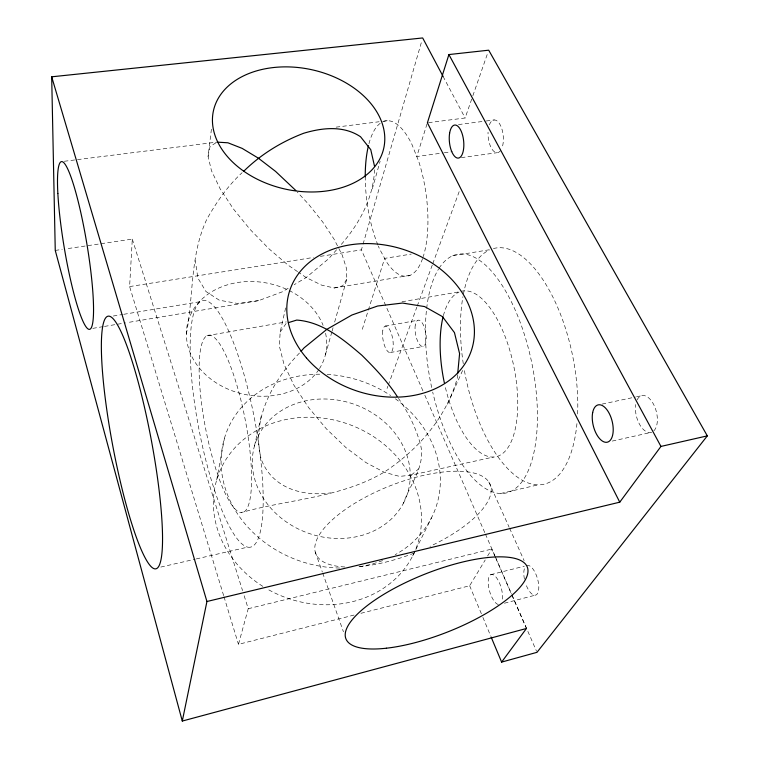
<?xml version="1.0" encoding="UTF-8"?>
<svg xmlns="http://www.w3.org/2000/svg" width="759" height="759" viewBox="0 0 759 759"><rect width="100%" height="100%" fill="white"/><g stroke="black" fill="none" stroke-linecap="round" stroke-linejoin="round"><path stroke-width="0.57" stroke-dasharray="3.79 2.85" d="M223.658 595.654L129.609 286.579L132.303 239.104L66.934 248.705M285.631 307.917L280.194 332.025L279.303 345.914L283.942 364.092L293.923 385.183L308.486 407.412L326.398 428.863L346.076 447.715L365.819 462.487L384.073 472.202L399.538 476.405L411.274 475.134L493.35 457.06M457.601 374.614L457.269 378.115C446.283 417.687 417.934 450.002 384.073 472.202C340.763 497.913 288.619 499.223 241.077 512.61A90.302 20.284 79.1 0 1 199.304 377.47A90.302 20.284 79.1 0 1 235.783 381.587A90.302 20.284 79.1 0 1 241.077 512.61M341.303 244.398C359.415 223.696 373.466 197.71 374.548 169.75M186.353 333.951C193.687 295.801 189.949 254.682 206.998 218.924C216.59 202.055 227.747 185.832 242.13 172.682M297.575 271.656L288.041 265.109L268.828 248.677L250.072 229.408L233.345 208.858L220.11 188.744L211.486 170.775L208.089 156.401L211.6 127.702M299.482 353.03C272.69 380.496 250.831 420.021 261.267 459.299C272.007 488.179 302.452 496.766 330.63 492.885M216.666 480.049L224.436 438.285M208.089 156.401L210.015 146.667L215.917 142.768M254.455 446.083L261.143 416.416M354.064 615.046L238.468 644.334L248.231 608.718L243.981 595.151M325.402 354.823L331.787 332.233M332.1 331.104L333.059 327.717M334.662 322.063L346.787 279.151L346.559 268.639L342.195 255.033L334.064 239.161L322.66 221.922L308.6 204.247L297.424 192.226M372.271 189L380.126 161.202M403.409 503.255A80.141 68.405 19.1 0 0 323.059 398.987A80.141 68.405 19.1 0 0 267.386 504.014A80.141 68.405 19.1 0 0 403.409 503.255C410.097 484.033 426.16 465.58 420.363 444.053C415.809 427.649 408.247 412.213 398.428 398.323M422.943 390.876L361.417 249.853L362.736 245.29M363.068 244.151L422.013 40.227M362.29 329.311L367.963 311.294M368.324 310.175L384.642 258.383L411.274 254.075M427.032 123.916L416.757 156.525L443.152 152.929M428.531 122.654L465.134 117.987L472.477 96.867M472.857 95.757L487.923 52.418M387.062 388.485L387.877 386.255M388.285 385.145L416.833 307.196M417.241 306.086L432.336 264.891M432.744 263.771L459.669 190.281M447.554 404.224L462.705 370.231M412.697 555.892L415.306 550.598M415.828 549.544L431.501 517.809M360.933 613.3L469.65 585.758L485.219 559.962M487.61 555.996L491.804 549.051L495.551 557.637M346.787 279.151L342.688 285.801L334.302 287.974L321.911 285.261L306.162 277.547L298.534 272.31M280.194 332.025L286.257 323.296M336.607 249.73L328.799 258.61L306.162 277.547L294.188 284.701M411.274 475.134L418.759 468.825M288.192 288.278L282.206 291.854L258.686 300.621L126.687 322.698M504.431 603.215L535.92 595.009M490.722 574.667L524.317 566.205M248.231 608.718L491.804 549.051M500.703 493.483L538.074 484.868M160.832 567.058L195.139 559.193M196.277 558.928L247.738 547.125A125.577 28.263 79.1 0 0 242.13 368.011A125.577 28.263 79.1 0 0 190.291 356.531A125.577 28.263 79.1 0 0 247.738 547.125M612.266 441.074L651.383 432.355A18.984 10.218 75.6 0 1 639.647 424.499A18.984 10.218 75.6 0 1 635.719 404.556M602.124 404.082L635.416 397.023M636.564 396.777L641.156 395.809M390.449 352.527L423.19 346.417M385.192 326.123L417.953 320.241M206.951 335.687L286.257 321.901M402.004 301.778L459.992 291.693M92.807 328.362L103.319 326.598M104.486 326.408L125.51 322.888M334.302 287.974L410.135 275.299M113.271 316.029L122.56 314.492M123.726 314.302L200.385 301.655M452.743 255.764L490.305 249.607M129.609 286.579L313.42 257.453M320.44 256.343L361.417 249.853M55.255 250.423L62.266 249.388M461.33 157.635L496.927 152.73M444.3 152.777L452.326 151.686M258.686 300.621L237.273 303.41L219.351 300.232L205.964 291.513L197.843 277.984L195.329 260.603M458.474 124.571L485.048 121.146M486.206 120.994L494.299 119.95M64.306 161.269L216.894 142.113M336.123 127.142L379.102 121.753M383.741 121.165L387.232 120.728M443.076 76.412L465.134 117.987M488.815 481.946L509.137 527.23M509.621 528.302L524.137 560.645M424.841 395.211L484.944 532.989M485.418 534.07L494.887 555.768M495.352 556.859L511.443 593.737M511.917 594.828L536.528 651.231M496.016 558.709L526.452 628.48M469.65 585.758L482.439 616.289M482.895 617.38L490.656 635.928M315.241 551.964L322.29 571.925M322.689 573.036L343.447 631.82M132.303 239.104L242.557 590.635M224 596.783L238.468 644.334M395.363 398.788A111.269 95.046 19.2 0 1 395.24 554.677M382.621 560.569A111.269 95.046 19.2 0 1 357.508 566.964M339.652 568.026A111.269 95.046 19.2 0 1 221.467 469.736A111.269 95.046 19.2 0 1 321.361 374.206M327.129 374.396A111.269 95.046 19.2 0 1 390.657 395.524M262.842 586.365A105.454 92.19 19.6 0 1 266.703 425.543A105.454 92.19 19.6 0 1 421.482 518.938A105.454 92.19 19.6 0 1 266.779 588.747M461.102 291.342A84.524 35.682 78.5 0 1 513.302 364.007A84.524 35.682 78.5 0 1 497.221 456.406A84.524 35.682 78.5 0 1 444.812 384.946M443.379 315.668A84.524 35.682 78.5 0 1 459.034 292.073M498.331 604.515A15.588 6.034 74.3 0 1 488.331 584.62A15.588 6.034 74.3 0 1 495.674 576.707A15.588 6.034 74.3 0 1 502.306 600.236M637.067 399.974A18.984 10.218 75.6 0 1 653.423 404.035A18.984 10.218 75.6 0 1 653.746 430.941M576.944 423.598A120.539 54.525 78.4 0 1 524.403 481.358A120.539 54.525 78.4 0 1 464.005 368.267M463.275 363.713A120.539 54.525 78.4 0 1 462.933 296.712M463.351 294.454A120.539 54.525 78.4 0 1 489.299 250.053M493.416 248.554A120.539 54.525 78.4 0 1 552.277 295.868A120.539 54.525 78.4 0 1 577.59 414.442M526.556 565.635A15.436 6.395 73.8 0 1 537.03 577.172A15.436 6.395 73.8 0 1 536.243 594.847A15.436 6.395 73.8 0 1 525.74 583.899M524.431 579.108A15.436 6.395 73.8 0 1 525.219 566.878M500.551 150.624A16.451 7.543 84.2 0 1 492.117 149.324A16.451 7.543 84.2 0 1 488.046 132.208M489.375 124.884A16.451 7.543 84.2 0 1 500.124 124.732A16.451 7.543 84.2 0 1 501.936 148.033M439.072 268.25A121.782 51.517 78.5 0 1 522.676 329.273A121.782 51.517 78.5 0 1 514.441 489.251A121.782 51.517 78.5 0 1 432.696 392.042M431.681 387.507A121.782 51.517 78.5 0 1 426.539 309.492M426.662 308.372A121.782 51.517 78.5 0 1 438.503 269.16M325.564 333.248A70.691 56.773 11.4 0 1 319.482 368.589M318.894 369.5A70.691 56.773 11.4 0 1 224.512 387.517A70.691 56.773 11.4 0 1 193.972 308.619A70.691 56.773 11.4 0 1 288.126 290.023M289.17 290.536A70.691 56.773 11.4 0 1 323.125 325.402M422.602 258.534A78.367 29.8 82.3 0 1 386.663 262.111L379.623 249.075A78.367 29.8 82.3 0 1 378.333 246.096M377.916 245.072A78.367 29.8 82.3 0 1 365.24 176.951M368.95 143.707A78.367 29.8 82.3 0 1 411.833 144.21L418.731 161.449A78.367 29.8 82.3 0 1 423.256 256.589M344.757 566.964A93.793 35.73 -21.6 0 1 348.229 507.486A93.793 35.73 -21.6 0 1 480.77 475.438A93.793 35.73 -21.6 0 1 430.002 546.347M414.063 553.159A93.793 35.73 -21.6 0 1 357.214 566.783M382.726 330.886A13.472 4.848 79.6 0 0 389.149 352.413A13.472 4.848 79.6 0 0 391.729 334.634A13.472 4.848 79.6 0 0 382.726 330.886M415.287 325.013A13.358 5.142 79.6 0 0 421.814 346.322A13.358 5.142 79.6 0 0 424.774 328.619A13.358 5.142 79.6 0 0 415.287 325.013"/><path stroke-width="1.14" d="M457.715 373.447L459.593 353.628L454.461 332.622L442.431 316.607L424.613 306.579L402.46 303.05L377.65 306.01L351.901 315.023L326.882 329.311L304.103 347.85L301.029 351.303M491.111 637.01L501.614 662.095L526.452 628.48L182.293 721.05L206.932 601.507L51.688 76.811L422.668 37.95L443.076 76.412M501.614 662.095L537.002 652.323L707.312 435.875L488.701 50.189L448.901 54.563L427.393 122.797L619.761 502.173L206.932 601.507M619.761 502.173L660.956 446.425L707.312 435.875M243.838 171.155C260.859 154.409 281.466 141.724 303.742 133.242C322.366 127.664 343.552 125.358 360.544 136.753L370.753 149.656L374.557 166.373M288.354 322.651L296.75 320.07C322.3 321.901 343.077 339.15 361.739 355.136C374.623 367.868 387.223 381.122 397.128 396.35M218.004 142.18L227.937 142.796L242.14 148.375L258.392 158.185L275.574 171.401L295.82 190.509M448.901 54.563L660.956 446.425M182.293 721.05L55.255 250.423L51.688 76.811M444.319 382.697A84.524 35.682 78.5 0 1 443.085 316.826M365.24 176.951A78.367 29.8 82.3 0 1 368.438 145.728M306.437 357.925A95.643 74.505 18.1 0 0 467.44 359.605A95.643 74.505 18.1 0 0 367.973 243.582A95.643 74.505 18.1 0 0 306.437 357.925M243.62 171.098A87.19 61.137 12.3 0 0 383.58 148.973A87.19 61.137 12.3 0 0 268.648 68.187A87.19 61.137 12.3 0 0 243.62 171.098M102.493 371.815A128.584 19.478 79.3 0 0 153.973 568.633A128.584 19.478 79.3 0 0 139.58 387.242A128.584 19.478 79.3 0 0 102.493 371.815M449.641 133.081A16.632 7.125 83.8 0 0 457.886 158.109A16.632 7.125 83.8 0 0 462.079 133.508A16.632 7.125 83.8 0 0 449.641 133.081M592.694 412.46A19.222 9.696 76 0 0 605.094 442.222A19.222 9.696 76 0 0 610.397 415.923A19.222 9.696 76 0 0 592.694 412.46M386.407 648.205A97.531 31.072 -21.6 0 0 527.828 572.969A97.531 31.072 -21.6 0 0 395.439 587.732A97.531 31.072 -21.6 0 0 386.407 648.205M57.855 193.488A85.017 11.47 80.5 0 0 87.408 328.438A85.017 11.47 80.5 0 0 81.204 214.361A85.017 11.47 80.5 0 0 57.855 193.488"/></g></svg>
